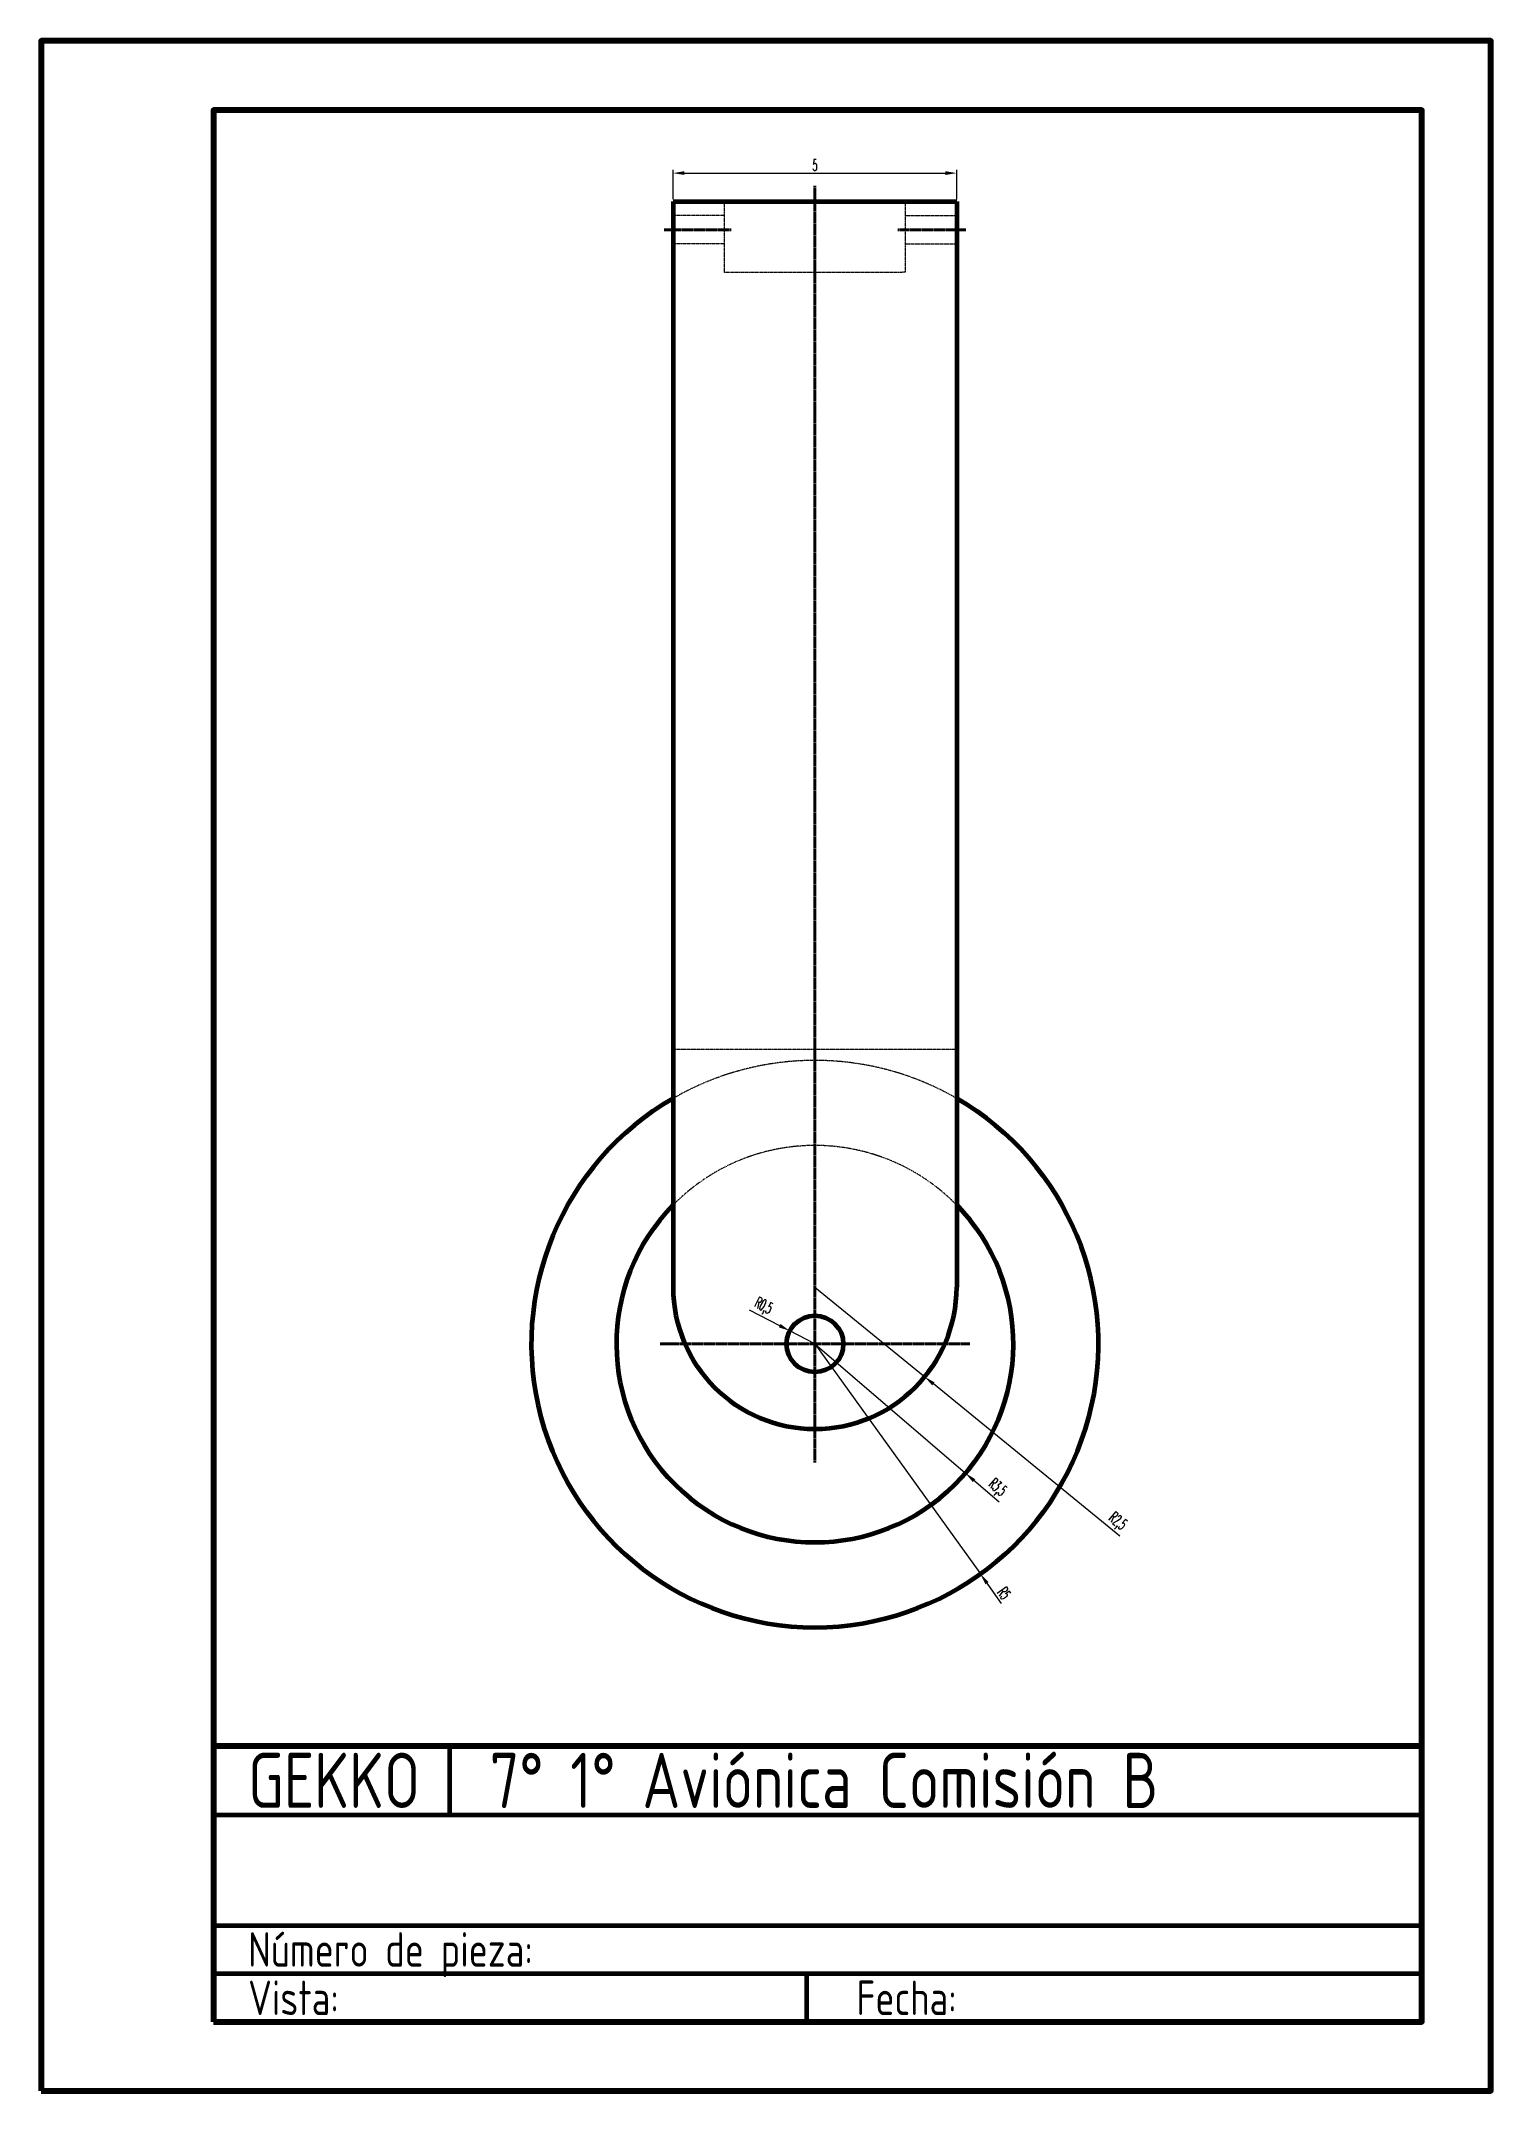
# Paper-space layout 'Presentación1' of a CAD drawing. Header units: millimetres. Extents: x -1 to 209, y -1 to 296.
# The model-space entities are those that its viewports show. They can reach past a viewport. Long polylines and large blocks are cut down to what shows.
import ezdxf

# ---------------------------------------------------------------- set-up
doc = ezdxf.new("R2010")
doc.units = ezdxf.units.MM
doc.header["$LTSCALE"] = 0.1
doc.linetypes.add('CENTRO2', pattern=[28.575, 19.05, -3.175, 3.175, -3.175])
doc.linetypes.add('JIS_02_1.2', pattern=[2.5, 1.25, -1.25])
for name, color, linetype, lineweight in [('Aristas Ocultas', 1, 'JIS_02_1.2', 20), ('Contorno', 5, 'Continuous', 60), ('Cotas', 6, 'Continuous', 20), ('Ejes', 3, 'CENTRO2', 40), ('texto2.5', 3, 'Continuous', 20)]:
    doc.layers.add(name, color=color, linetype=linetype, lineweight=lineweight)
doc.styles.add('Estilo1', font='isocp.shx', dxfattribs={"width": 0.85})
doc.styles.get("Standard").update_dxf_attribs({"font": 'romans.shx', "width": 0.5})
doc.dimstyles.new('ISO-25', dxfattribs={"dimscale": 0.2, "dimtxt": 1, "dimasz": 1, "dimexe": 0.3, "dimexo": 0.2, "dimgap": 0.2, "dimtad": 1, "dimtxsty": 'Standard', "dimcen": 2.5, "dimclrd": 256, "dimclre": 6, "dimclrt": 6, "dimadec": 0, "dimazin": 0, "dimtfac": 1, "dimtmove": 0, "dimatfit": 3, "dimfxl": 1, "dimtfillclr": 6, "dimlwd": 20, "dimlwe": 20, "dimarcsym": 0})

# ---------------------------------------------------------------- blocks, each defined once
blk = doc.blocks.new('Rótulo')
at = {"layer": 'Contorno'}
for p, q in [((34.42, -244.18), (34.42, -295.18)), ((209.42, -295.18), (209.42, -244.18)), ((68.64, -265.18), (68.64, -255.18)), ((34.42, -265.18), (209.42, -265.18)), ((209.42, -278.18), (209.42, -286.68)), ((34.42, -281.18), (209.42, -281.18)), ((34.42, -288.18), (209.42, -288.18)), ((120.31, -295.18), (120.31, -288.18)), ((34.42, -295.18), (209.42, -295.18)), ((60.42, -295.18), (80.42, -295.18))]:
    blk.add_line(p, q, dxfattribs=at)
at = {"layer": 'Contorno', "lineweight": 80}
blk.add_line((34.42, -255.18), (209.42, -255.18), dxfattribs=at)
for points in [[(9.42, -305.18), (219.42, -305.18), (219.42, -8.18), (9.42, -8.18)], [(34.42, -295.18), (209.42, -295.18), (209.42, -18.18), (34.42, -18.18)]]:
    blk.add_lwpolyline(points, close=True, dxfattribs=at)
at = {"layer": 'texto2.5', "lineweight": 20, "attachment_point": 1, "style": 'Estilo1'}
for s, insert, char_height, width in [('GEKKO', (39.42, -256.18), 8, 40.0979), ('7° 1° Aviónica Comisión B', (74.42, -256.18), 8, 99.0654), ('Número de pieza:', (39.42, -282.18), 5, 99.9095), ('Vista: ', (39.42, -289.18), 5, 76.8559), ('Fecha:', (127.52, -289.18), 5, 80.7844)]:
    blk.add_mtext(s, dxfattribs=dict(at, insert=insert, char_height=char_height, width=width))
blk = doc.blocks.new('*D1')
at = {"layer": 'Cotas', "color": 6, "linetype": 'Continuous', "lineweight": 20}
for p, q in [((-56.645, 7.887), (-56.645, 8.407)), ((-51.645, 7.887), (-51.645, 8.407))]:
    blk.add_line(p, q, dxfattribs=at)
at = {"layer": 'Cotas', "linetype": 'Continuous', "lineweight": 20}
blk.add_line((-56.445, 8.347), (-51.845, 8.347), dxfattribs=at)
at = {"layer": 'Cotas'}
for points in [[(-56.445, 8.381), (-56.445, 8.314), (-56.645, 8.347)], [(-51.845, 8.381), (-51.845, 8.314), (-51.645, 8.347)]]:
    blk.add_solid(points, dxfattribs=at)
at = {"layer": 'Defpoints', "color": 0}
for p in [(-51.645, 8.347), (-56.645, 7.847), (-51.645, 7.847)]:
    blk.add_point(p, dxfattribs=at)
at = {"layer": 'Cotas', "color": 6, "insert": (-54.145, 8.487), "char_height": 0.2, "attachment_point": 5}
blk.add_mtext('5', dxfattribs=at)
blk = doc.blocks.new('*D8')
at = {"layer": 'Cotas', "linetype": 'Continuous', "lineweight": 20}
for p, q in [((-54.145, -11.303), (-52.209, -12.884)), ((-48.769, -15.692), (-52.054, -13.01))]:
    blk.add_line(p, q, dxfattribs=at)
at = {"layer": 'Cotas'}
blk.add_solid([(-52.033, -12.984), (-52.075, -13.036), (-52.209, -12.884)], dxfattribs=at)
at = {"layer": 'Defpoints', "color": 0}
for p in [(-54.145, -11.303), (-52.209, -12.884)]:
    blk.add_point(p, dxfattribs=at)
at = {"layer": 'Cotas', "color": 6, "insert": (-48.818, -15.447), "char_height": 0.2, "attachment_point": 5, "rotation": 320.7657}
blk.add_mtext('R2,5', dxfattribs=at)
blk = doc.blocks.new('*D9')
at = {"layer": 'Cotas', "linetype": 'Continuous', "lineweight": 20}
for p, q in [((-54.145, -12.303), (-51.491, -14.584)), ((-50.896, -15.096), (-51.34, -14.715))]:
    blk.add_line(p, q, dxfattribs=at)
at = {"layer": 'Cotas'}
blk.add_solid([(-51.318, -14.689), (-51.361, -14.74), (-51.491, -14.584)], dxfattribs=at)
at = {"layer": 'Defpoints', "color": 0}
for p in [(-54.145, -12.303), (-51.491, -14.584)]:
    blk.add_point(p, dxfattribs=at)
at = {"layer": 'Cotas', "color": 6, "insert": (-50.938, -14.85), "char_height": 0.2, "attachment_point": 5, "rotation": 319.3134}
blk.add_mtext('R3,5', dxfattribs=at)
blk = doc.blocks.new('*D10')
at = {"layer": 'Cotas', "linetype": 'Continuous', "lineweight": 20}
for p, q in [((-55.303, -11.704), (-54.767, -11.981)), ((-54.145, -12.303), (-54.589, -12.073))]:
    blk.add_line(p, q, dxfattribs=at)
at = {"layer": 'Cotas'}
blk.add_solid([(-54.752, -11.952), (-54.782, -12.011), (-54.589, -12.073)], dxfattribs=at)
at = {"layer": 'Defpoints', "color": 0}
for p in [(-54.589, -12.073), (-54.145, -12.303)]:
    blk.add_point(p, dxfattribs=at)
at = {"layer": 'Cotas', "color": 6, "insert": (-55.059, -11.651), "char_height": 0.2, "attachment_point": 5, "rotation": 332.6806}
blk.add_mtext('R0,5', dxfattribs=at)
blk = doc.blocks.new('*D11')
at = {"layer": 'Cotas', "linetype": 'Continuous', "lineweight": 20}
for p, q in [((-54.145, -12.303), (-51.226, -16.362)), ((-50.852, -16.883), (-51.11, -16.525))]:
    blk.add_line(p, q, dxfattribs=at)
at = {"layer": 'Cotas'}
blk.add_solid([(-51.083, -16.505), (-51.137, -16.544), (-51.226, -16.362)], dxfattribs=at)
at = {"layer": 'Defpoints', "color": 0}
for p in [(-54.145, -12.303), (-51.226, -16.362)]:
    blk.add_point(p, dxfattribs=at)
at = {"layer": 'Cotas', "color": 6, "insert": (-50.809, -16.703), "char_height": 0.2, "attachment_point": 5, "rotation": 305.7153}
blk.add_mtext('R5', dxfattribs=at)

msp = doc.modelspace()

# ---------------------------------------------------------------- linework, layer by layer
at = {"layer": 'Aristas Ocultas'}
for p, q in [((-55.745, 7.597), (-56.645, 7.597)), ((-55.745, 7.847), (-55.745, 6.593)), ((-52.545, 6.597), (-52.545, 7.847)), ((-52.545, 7.597), (-51.645, 7.597)), ((-55.745, 7.097), (-56.645, 7.097)), ((-52.545, 7.097), (-51.645, 7.097)), ((-52.545, 6.597), (-55.745, 6.594)), ((-56.645, -7.103), (-51.645, -7.103))]:
    msp.add_line(p, q, dxfattribs=at)
for radius, start, end in [(5, 60, 120), (3.5, 44.4153, 135.5847)]:
    msp.add_arc((-54.145, -12.303), radius, start, end, dxfattribs=at)
at = {"layer": 'Contorno'}
for p, q in [((-56.645, 7.847), (-55.745, 7.847)), ((-56.645, 7.847), (-56.645, -11.303)), ((-55.745, 7.847), (-52.545, 7.847)), ((-52.545, 7.847), (-51.645, 7.847)), ((-51.645, 7.847), (-51.645, -11.303))]:
    msp.add_line(p, q, dxfattribs=at)
msp.add_circle((-54.145, -12.303), 0.5, dxfattribs=at)
for centre, radius, start, end in [((-54.145, -12.303), 5, 120, 60), ((-54.145, -12.303), 3.5, 135.5847, 44.4153), ((-54.145, -11.303), 2.5, 180, 0)]:
    msp.add_arc(centre, radius, start, end, dxfattribs=at)
at = {"layer": 'Ejes'}
for p, q in [((-54.145, -14.395), (-54.145, 8.122)), ((-55.621, 7.347), (-56.801, 7.347)), ((-52.682, 7.347), (-51.485, 7.347)), ((-51.415, -12.303), (-56.876, -12.303))]:
    msp.add_line(p, q, dxfattribs=at)

# ---------------------------------------------------------------- dimensions: what is measured, and where the dimension line sits
at = {"layer": 'Cotas'}
dim = msp.add_linear_dim(base=(-51.645, 8.347), p1=(-56.645, 7.847), p2=(-51.645, 7.847), dimstyle='ISO-25', dxfattribs=at)
dim.commit()
dim.dimension.update_dxf_attribs({"geometry": '*D1', "text_midpoint": (-54.145, 8.487)})
for center, mpoint, picture, middle in [((-54.145, -12.303), (-54.589, -12.073), '*D10', (-55.132, -11.793)), ((-54.145, -11.303), (-52.209, -12.884), '*D8', (-48.918, -15.571))]:
    dim = msp.add_radius_dim(center=center, mpoint=mpoint, dimstyle='ISO-25', dxfattribs=at)
    dim.commit()
    dim.dimension.update_dxf_attribs({"geometry": picture, "text_midpoint": middle, "dimtype": 164})
for mpoint, picture, middle in [((-51.491, -14.584), '*D9', (-50.938, -14.85)), ((-51.226, -16.362), '*D11', (-50.809, -16.703))]:
    dim = msp.add_radius_dim(center=(-54.145, -12.303), mpoint=mpoint, dimstyle='ISO-25', dxfattribs=at)
    dim.commit()
    dim.dimension.update_dxf_attribs({"geometry": picture, "text_midpoint": middle})

psp = doc.layouts.new('Presentación1')

# ---------------------------------------------------------------- block references
at = {"layer": 'Aristas Ocultas'}
psp.add_blockref('Rótulo', (-10.42, 304.18), dxfattribs=at)

# ---------------------------------------------------------------- viewports
psp.add_viewport(center=(111.5, 167.5), size=(175, 237), view_center_point=(-54.094, -4.967), view_height=28.8536, dxfattribs=at)

doc.saveas('drawing.dxf')
